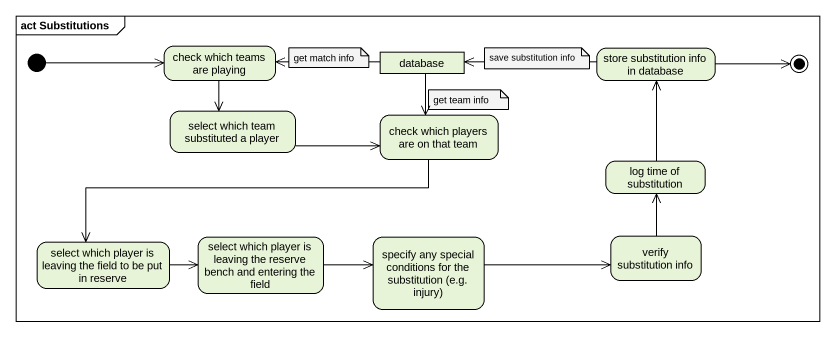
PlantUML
@startuml
mainframe act Substitutions
hide empty description
state "check which teams are playing" as check_which_teams_are
state "database" as database_ <<object>>
state "store substitution info in database" as store_substitution_info_in
state "select which team substituted a player" as select_which_team
state "check which players are on that team" as check_which_players_are_on
state "log time of substitution" as log_time_of_substitution
state "select which player is leaving the field to be put in reserve" as select_which_player_is
state "select which player is leaving the reserve bench and entering the field" as select_which_player_is_2
state "specify any special conditions for the substitution (e.g. injury)" as specify_any_special
state "verify substitution info" as verify_substitution_info
[*] -right-> check_which_teams_are
check_which_teams_are --> select_which_team
database_ -left-> check_which_teams_are
database_ --> check_which_players_are_on
store_substitution_info_in -left-> database_
select_which_team -right-> check_which_players_are_on
check_which_players_are_on -left-> select_which_player_is
log_time_of_substitution -up-> store_substitution_info_in
select_which_player_is -right-> select_which_player_is_2
select_which_player_is_2 -right-> specify_any_special
specify_any_special -right-> verify_substitution_info
verify_substitution_info -up-> log_time_of_substitution
store_substitution_info_in -right-> [*]
note as N1
  get match info
end note
note as N2
  save substitution info
end note
note as N3
  get team info
end note
@enduml
